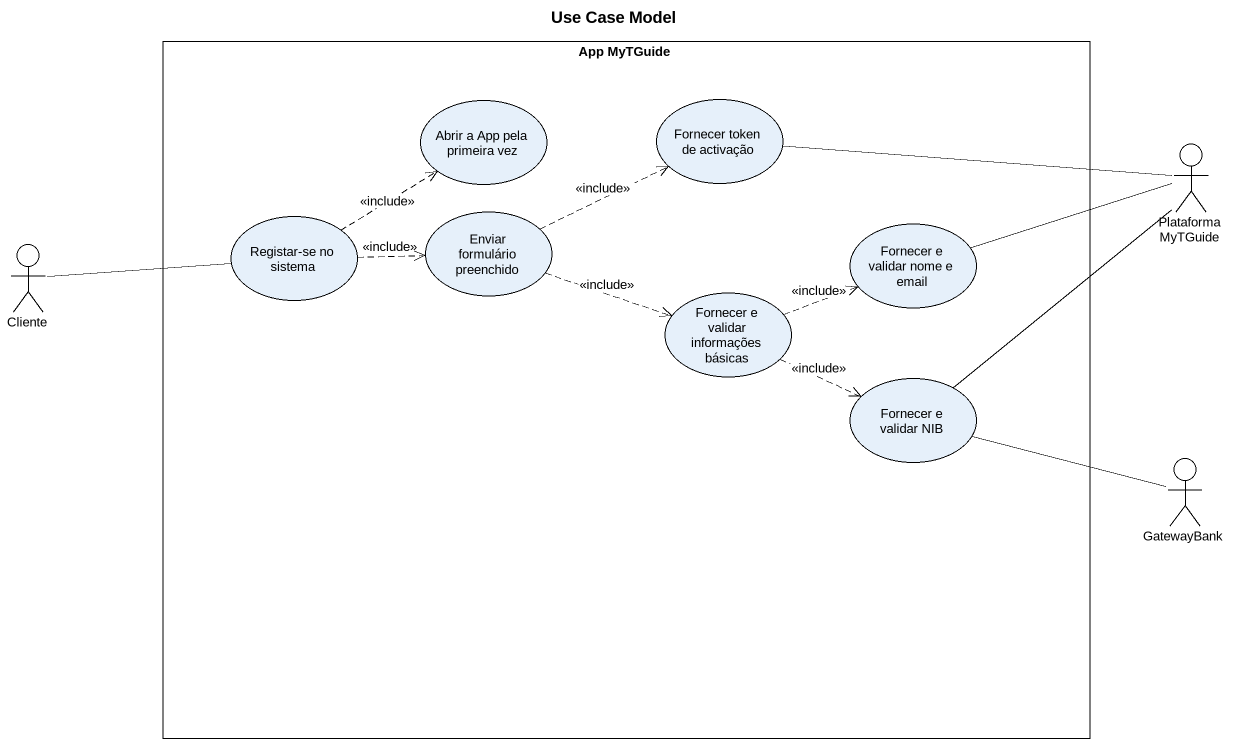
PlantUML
@startuml
title Use Case Model
rectangle "App MyTGuide" as App_MyTGuide {
  usecase "Abrir a App pela primeira vez" as Abrir_a_App_pela_primeira
  usecase "Fornecer token de activação" as Fornecer_token_de_activação
  usecase "Registar-se no sistema" as Registar_se_no_sistema
  usecase "Enviar formulário preenchido" as Enviar_formulário_preenchido
  usecase "Fornecer e validar nome e email" as Fornecer_e_validar_nome_e
  usecase "Fornecer e validar informações básicas" as Fornecer_e_validar
  usecase "Fornecer e validar NIB" as Fornecer_e_validar_NIB
}
actor "Plataforma MyTGuide" as Plataforma_MyTGuide
actor Cliente
actor GatewayBank
Plataforma_MyTGuide -left- Fornecer_token_de_activação
Registar_se_no_sistema .up.> Abrir_a_App_pela_primeira : <<include>>
Registar_se_no_sistema .right.> Enviar_formulário_preenchido : <<include>>
Enviar_formulário_preenchido .right.> Fornecer_token_de_activação : <<include>>
Enviar_formulário_preenchido .right.> Fornecer_e_validar : <<include>>
Fornecer_e_validar_nome_e -right- Plataforma_MyTGuide
Cliente -right- Registar_se_no_sistema
Fornecer_e_validar .right.> Fornecer_e_validar_nome_e : <<include>>
Fornecer_e_validar .right.> Fornecer_e_validar_NIB : <<include>>
Fornecer_e_validar_NIB -up- Plataforma_MyTGuide
Fornecer_e_validar_NIB -right- GatewayBank
@enduml
